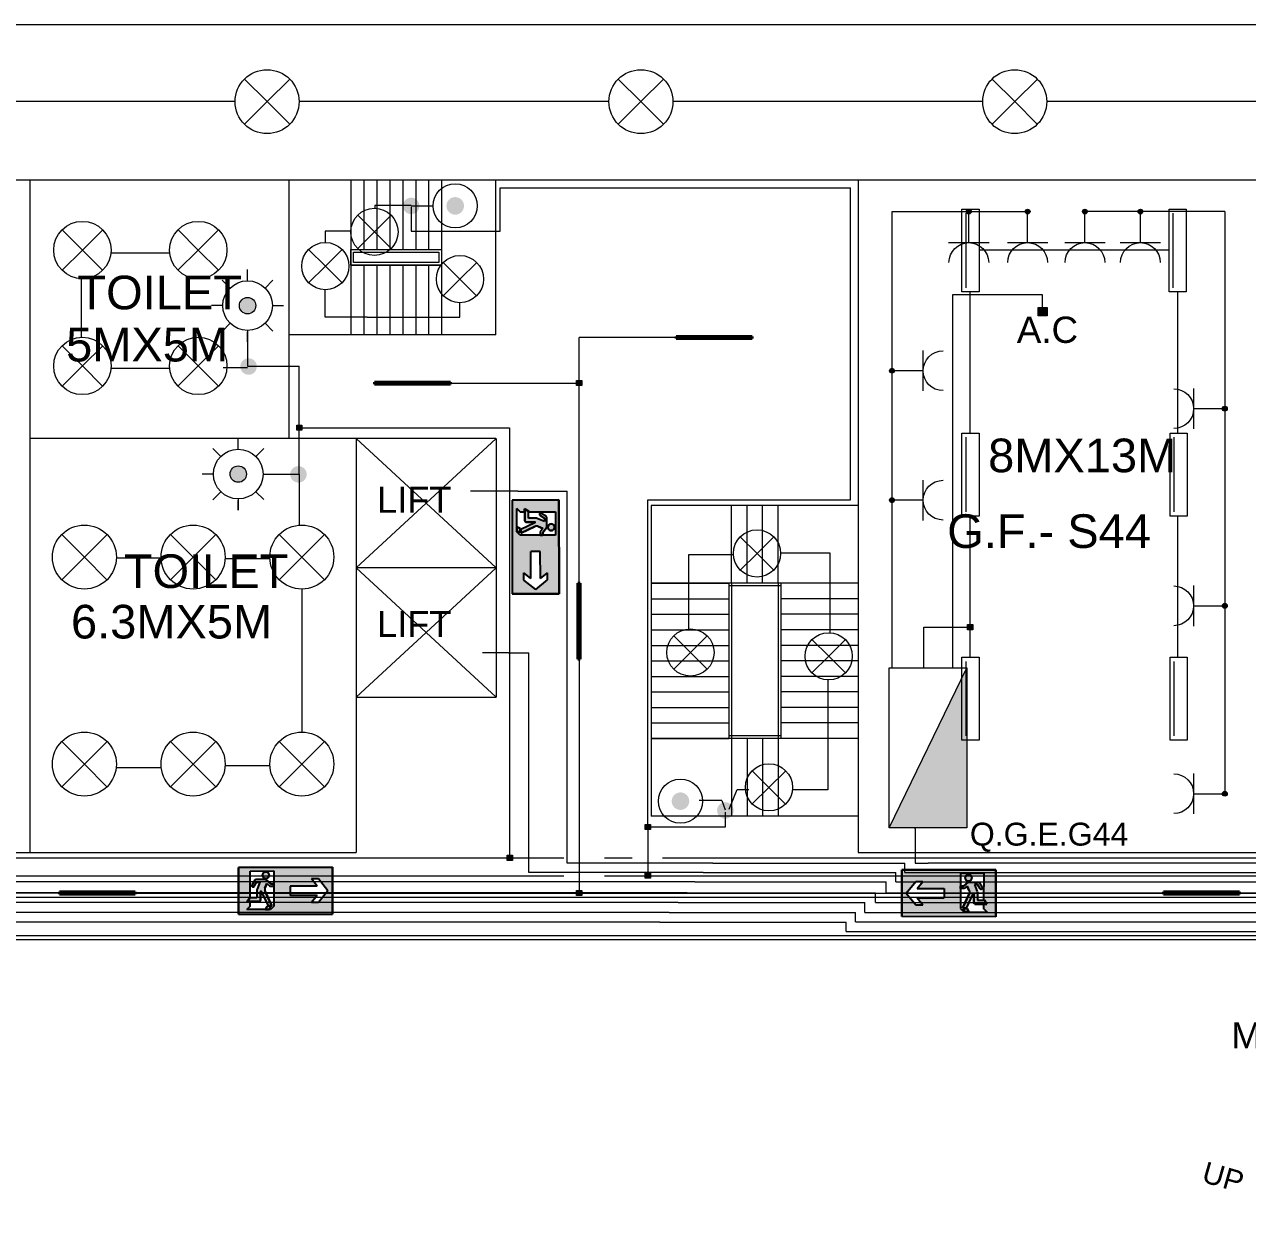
# Model space of a CAD drawing. Extents: x -17539 to 1421, y -3169 to 802964.
# Drawn here: x 148.03 to 171.65, y 388.41 to 411.37 of the extents above; entities that cross this region are included whole.
import ezdxf
from ezdxf.enums import TextEntityAlignment as Align

# ---------------------------------------------------------------- set-up
doc = ezdxf.new("R2010")
doc.units = 0
doc.header["$LTSCALE"] = 25
doc.header["$MEASUREMENT"] = 0
doc.linetypes.add('DASHED2', pattern=[0.375, 0.25, -0.125])
doc.layers.get('0').update_dxf_attribs({"lineweight": 9})
for name, color, linetype, lineweight in [('Iluminação', 10, 'Continuous', 9), ('Quadros', 50, 'Continuous', 9), ('www.cadblocksfree.com', 7, 'Continuous', 9)]:
    doc.layers.add(name, color=color, linetype=linetype, lineweight=lineweight)
doc.layers.add('Simbologia de Emergência', color=6, linetype='Continuous')
doc.layers.add('Tomadas', color=3, linetype='Continuous', lineweight=9, true_color=0x00f500)
doc.styles.add('ROMANS', font='arial.ttf')
doc.styles.get("Standard").update_dxf_attribs({"font": 'arial.ttf'})

# ---------------------------------------------------------------- blocks, each defined once
blk = doc.blocks.new('Iluminárias 1')
at = {"layer": 'Iluminação'}
blk.add_line((0.079, 0.079), (1.521, 0.079), dxfattribs=at)
blk.add_lwpolyline([(0, 0), (1.6, 0), (1.6, 0.332), (0, 0.332)], close=True, dxfattribs=at)
blk = doc.blocks.new('Ponto de Luz')
for q in [(-0.437, 0.437), (0.438, 0.436), (-0.438, -0.436), (0.437, -0.437)]:
    blk.add_line((0, 0), q)
blk.add_circle((0, 0), 0.618)
blk = doc.blocks.new('sensor movimento')
for p, q in [((-0.338, 0.34), (-0.491, 0.494)), ((0.001, 0.48), (0.001, 0.697)), ((0.338, 0.34), (0.491, 0.494)), ((-0.48, 0.001), (-0.697, 0.001)), ((-0.697, 0.001), (-0.697, 0.001)), ((0.48, 0.001), (0.697, 0.001)), ((0.697, 0.001), (0.697, 0.002)), ((-0.336, -0.342), (-0.488, -0.497)), ((0.337, -0.341), (0.491, -0.494)), ((0.001, -0.48), (0.001, -0.697)), ((0.001, -0.697), (0.001, -0.507))]:
    blk.add_line(p, q)
for radius in [0.48, 0.159]:
    blk.add_circle((0, 0), radius)
blk = doc.blocks.new('Luminária 4')
at = {"layer": 'Iluminação', "lineweight": 40}
for p, q in [((0.733, 0.043), (-0.734, 0.043)), ((-0.734, 0.043), (-0.734, 0)), ((-0.734, 0), (0.733, 0)), ((0.733, 0), (0.733, 0.043))]:
    blk.add_line(p, q, dxfattribs=at)
at = {"layer": 'Iluminação', "lineweight": 30}
blk.add_line((-0.667, 0.008), (0.679, 0.008), dxfattribs=at)
blk = doc.blocks.new('Caixa de Derivação')
at = {"layer": 'Iluminação'}
h = blk.add_hatch(color=256, dxfattribs=at)
h.dxf.hatch_style = 1
h.paths.add_polyline_path([(0.052, 0.051), (-0.048, 0.051), (-0.048, -0.049), (0.052, -0.049)])
blk.add_lwpolyline([(-0.048, 0.051), (0.052, 0.051), (0.052, -0.049), (-0.048, -0.049)], close=True, dxfattribs=at)
blk = doc.blocks.new('emergencia seta')
at = {"layer": 'Simbologia de Emergência'}
h = blk.add_hatch(color=98, dxfattribs=at)
h.paths.add_polyline_path([(1.001, 0.298), (0.094, 0.296), (-0.813, 0.294), (-0.811, -0.613), (1.003, -0.609)])
h.paths.add_polyline_path([(-0.131, -0.455), (-0.195, -0.52), (-0.649, -0.521), (-0.585, -0.456), (-0.585, -0.371), (-0.643, -0.371), (-0.595, -0.289), (-0.585, -0.289), (-0.587, 0.224), (-0.133, 0.225)], flags=16)
h.paths.add_polyline_path([(-0.372, -0.172, 0.038289), (-0.372, -0.171)], flags=0)
h.paths.add_polyline_path([(0.186, -0.248), (0.185, -0.067), (0.706, -0.066), (0.597, 0.07), (0.733, 0.07), (0.915, -0.156), (0.734, -0.383), (0.598, -0.383), (0.706, -0.247)], flags=16)
h.paths.add_polyline_path([(-0.349, 0.142, -1), (-0.221, 0.142, -1)], flags=0)
h.paths.add_polyline_path([(-0.188, -0.455), (-0.261, -0.455), (-0.291, -0.52), (-0.218, -0.52)], flags=16)
h.paths.add_polyline_path([(-0.3, -0.17, -0.215507), (-0.301, -0.11), (-0.263, -0.02), (-0.204, -0.069), (-0.132, -0.069), (-0.132, -0.021), (-0.187, -0.021), (-0.277, 0.054, 0.148058), (-0.294, 0.059), (-0.473, 0.059, 0.263654), (-0.498, 0.044), (-0.553, -0.048, 1), (-0.512, -0.072), (-0.462, 0.011), (-0.399, 0.011), (-0.454, -0.127, 0.095479), (-0.459, -0.154), (-0.459, -0.293), (-0.592, -0.294), (-0.635, -0.366), (-0.409, -0.366, 0.414214), (-0.386, -0.343), (-0.387, -0.173, -0.740976), (-0.372, -0.172), (-0.241, -0.446), (-0.169, -0.446)], flags=0)
for p, q in [((-0.813, 0.294), (1.001, 0.298)), ((-0.811, -0.613), (-0.813, 0.294)), ((1.001, 0.298), (1.003, -0.609)), ((1.001, 0.298), (1.001, 0.298)), ((1.001, 0.298), (1.003, -0.609)), ((1.001, 0.298), (1.001, 0.298))]:
    blk.add_line(p, q, dxfattribs=at)
at = {"layer": 'Simbologia de Emergência', "color": 7, "linetype": 'ByBlock', "lineweight": -2, "true_color": 0xffffff}
for p, q in [((1.001, 0.298), (-0.813, 0.294)), ((-0.813, 0.294), (-0.811, -0.613)), ((1.003, -0.609), (1.001, 0.298)), ((1.003, -0.609), (1.001, 0.298)), ((-0.587, 0.224), (-0.133, 0.225)), ((-0.587, 0.224), (-0.133, 0.225)), ((-0.587, 0.224), (-0.133, 0.225)), ((-0.585, -0.289), (-0.587, 0.224)), ((-0.585, -0.289), (-0.587, 0.224)), ((-0.585, -0.289), (-0.587, 0.224)), ((-0.498, 0.044), (-0.553, -0.048)), ((-0.498, 0.044), (-0.553, -0.048)), ((-0.498, 0.044), (-0.553, -0.048)), ((-0.512, -0.072), (-0.462, 0.011)), ((-0.512, -0.072), (-0.462, 0.011)), ((-0.512, -0.072), (-0.462, 0.011)), ((-0.294, 0.059), (-0.473, 0.059)), ((-0.294, 0.059), (-0.473, 0.059)), ((-0.294, 0.059), (-0.473, 0.059)), ((-0.462, 0.011), (-0.399, 0.011)), ((-0.462, 0.011), (-0.399, 0.011)), ((-0.462, 0.011), (-0.399, 0.011)), ((-0.399, 0.011), (-0.454, -0.127)), ((-0.399, 0.011), (-0.454, -0.127)), ((-0.399, 0.011), (-0.454, -0.127)), ((-0.349, 0.142), (-0.349, 0.142)), ((-0.277, 0.054), (-0.187, -0.021)), ((-0.277, 0.054), (-0.187, -0.021)), ((-0.187, -0.021), (-0.277, 0.054)), ((-0.133, 0.225), (-0.131, -0.455)), ((0.706, -0.066), (0.597, 0.07)), ((0.733, 0.07), (0.597, 0.07)), ((0.915, -0.156), (0.733, 0.07)), ((-0.459, -0.154), (-0.459, -0.293)), ((-0.459, -0.154), (-0.459, -0.293)), ((-0.459, -0.154), (-0.459, -0.293)), ((-0.387, -0.173), (-0.386, -0.343)), ((-0.387, -0.173), (-0.386, -0.343)), ((-0.386, -0.343), (-0.387, -0.173)), ((-0.372, -0.171), (-0.372, -0.172)), ((-0.372, -0.172), (-0.241, -0.446)), ((-0.372, -0.172), (-0.241, -0.446)), ((-0.372, -0.172), (-0.372, -0.172)), ((-0.372, -0.172), (-0.241, -0.446)), ((-0.263, -0.02), (-0.301, -0.11)), ((-0.263, -0.02), (-0.301, -0.11)), ((-0.301, -0.11), (-0.263, -0.02)), ((-0.3, -0.17), (-0.169, -0.446)), ((-0.3, -0.17), (-0.169, -0.446)), ((-0.169, -0.446), (-0.3, -0.17)), ((-0.263, -0.02), (-0.204, -0.069)), ((-0.263, -0.02), (-0.204, -0.069)), ((-0.263, -0.02), (-0.204, -0.069)), ((-0.263, -0.02), (-0.263, -0.02)), ((-0.204, -0.069), (-0.132, -0.069)), ((-0.204, -0.069), (-0.132, -0.069)), ((-0.204, -0.069), (-0.132, -0.069)), ((-0.187, -0.021), (-0.132, -0.021)), ((-0.187, -0.021), (-0.132, -0.021)), ((-0.132, -0.021), (-0.187, -0.021)), ((-0.132, -0.069), (-0.132, -0.021)), ((0.706, -0.066), (0.185, -0.067)), ((0.185, -0.067), (0.186, -0.248)), ((0.915, -0.156), (0.734, -0.383)), ((-0.585, -0.456), (-0.649, -0.521)), ((-0.585, -0.456), (-0.649, -0.521)), ((-0.649, -0.521), (-0.585, -0.456)), ((-0.595, -0.289), (-0.643, -0.371)), ((-0.595, -0.289), (-0.643, -0.371)), ((-0.643, -0.371), (-0.595, -0.289)), ((-0.585, -0.371), (-0.643, -0.371)), ((-0.585, -0.371), (-0.643, -0.371)), ((-0.585, -0.371), (-0.643, -0.371)), ((-0.592, -0.294), (-0.635, -0.366)), ((-0.592, -0.294), (-0.635, -0.366)), ((-0.592, -0.294), (-0.635, -0.366)), ((-0.409, -0.366), (-0.635, -0.366)), ((-0.409, -0.366), (-0.635, -0.366)), ((-0.635, -0.366), (-0.409, -0.366)), ((-0.585, -0.289), (-0.595, -0.289)), ((-0.585, -0.289), (-0.595, -0.289)), ((-0.595, -0.289), (-0.585, -0.289)), ((-0.459, -0.293), (-0.592, -0.294)), ((-0.459, -0.293), (-0.592, -0.294)), ((-0.459, -0.293), (-0.592, -0.294)), ((-0.585, -0.456), (-0.585, -0.371)), ((-0.585, -0.456), (-0.585, -0.371)), ((-0.585, -0.456), (-0.585, -0.371)), ((-0.291, -0.52), (-0.261, -0.455)), ((-0.291, -0.52), (-0.261, -0.455)), ((-0.261, -0.455), (-0.291, -0.52)), ((-0.188, -0.455), (-0.261, -0.455)), ((-0.188, -0.455), (-0.261, -0.455)), ((-0.188, -0.455), (-0.261, -0.455)), ((-0.169, -0.446), (-0.241, -0.446)), ((-0.169, -0.446), (-0.241, -0.446)), ((-0.241, -0.446), (-0.169, -0.446)), ((-0.218, -0.52), (-0.188, -0.455)), ((-0.218, -0.52), (-0.188, -0.455)), ((-0.218, -0.52), (-0.188, -0.455)), ((-0.131, -0.455), (-0.195, -0.52)), ((-0.131, -0.455), (-0.195, -0.52)), ((-0.131, -0.455), (-0.195, -0.52)), ((-0.188, -0.455), (-0.188, -0.455)), ((-0.131, -0.455), (-0.131, -0.455)), ((0.706, -0.247), (0.186, -0.248)), ((0.706, -0.247), (0.598, -0.383)), ((0.734, -0.383), (0.598, -0.383)), ((-0.811, -0.613), (1.003, -0.609)), ((-0.195, -0.52), (-0.649, -0.521)), ((-0.291, -0.52), (-0.218, -0.52))]:
    blk.add_line(p, q, dxfattribs=at)
blk.add_circle((-0.285, 0.142), 0.0645, dxfattribs=at)
blk.add_circle((-0.285, 0.142), 0.0645, dxfattribs=at)
for centre, radius, start, end in [((-0.473, 0.029), 0.0296, 90.1318, 149.2124), ((-0.473, 0.029), 0.0296, 90.1318, 149.2123), ((-0.473, 0.029), 0.0296, 90.1318, 149.2123), ((-0.285, 0.142), 0.0645, 0.1318, 180.1318), ((-0.285, 0.142), 0.0645, 180.1318, 0.1318), ((-0.294, 0.03), 0.0296, 56.444, 90.1318), ((-0.294, 0.03), 0.0296, 56.4442, 90.1318), ((-0.294, 0.03), 0.0296, 56.4442, 90.1318), ((-0.532, -0.06), 0.024, 149.2124, 329.2124), ((-0.532, -0.06), 0.024, 149.2123, 329.2123), ((-0.532, -0.06), 0.024, 149.2123, 329.2123), ((-0.387, -0.154), 0.0726, 158.3161, 180.1318), ((-0.387, -0.154), 0.0726, 158.3158, 180.1318), ((-0.387, -0.154), 0.0726, 158.3158, 180.1318), ((-0.379, -0.174), 0.00779, 21.0343, 167.1846), ((-0.379, -0.174), 0.00779, 21.0343, 167.1846), ((-0.379, -0.174), 0.00779, 21.0343, 167.1846), ((-0.379, -0.174), 0.00779, 21.0343, 29.8052), ((-0.234, -0.138), 0.0726, 156.7728, 205.4198), ((-0.234, -0.138), 0.0726, 156.7731, 205.4198), ((-0.234, -0.138), 0.0726, 156.7731, 205.4198), ((-0.409, -0.343), 0.0227, 270.1318, 0.1318), ((-0.409, -0.343), 0.0227, 270.1318, 0.1318), ((-0.409, -0.343), 0.0227, 270.1318, 0.1318)]:
    blk.add_arc(centre, radius, start, end, dxfattribs=at)
blk = doc.blocks.new('quadro eletrico')
h = blk.add_hatch(color=256)
h.dxf.hatch_style = 1
h.paths.add_polyline_path([(1.839, -0.788), (-1.457, 0.809), (-1.457, -0.788)])
blk.add_line((-1.457, 0.809), (1.839, -0.788))
blk.add_lwpolyline([(-1.457, 0.809), (1.839, 0.809), (1.839, -0.788), (-1.457, -0.788)], close=True)
blk = doc.blocks.new('Quadro')
at = {"xscale": 0.6593095434044552, "yscale": 0.6593095434044552, "zscale": 0.6593095434044552}
blk.add_blockref('quadro eletrico', (-0.091, 0.017), dxfattribs=at)
blk = doc.blocks.new('Tomada')
for p, q in [((0, 0.632), (0, 0)), ((0, 0), (-0.975, 0)), ((0, 0), (0, -0.632))]:
    blk.add_line(p, q)
blk.add_arc((0.622, 0), 0.622, 90, 270)

msp = doc.modelspace()

# ---------------------------------------------------------------- hatches: boundary and pattern name
at = {"layer": 'Iluminação'}
h = msp.add_hatch(color=256, dxfattribs=at)
h.dxf.hatch_style = 1
h.paths.add_polyline_path([(155.337, 407.862, 1), (155.656, 407.862, 1)])
h = msp.add_hatch(color=256, dxfattribs=at)
h.dxf.hatch_style = 1
h.paths.add_polyline_path([(156.177, 407.863, 1), (156.517, 407.863, 1)])
h = msp.add_hatch(color=256, dxfattribs=at)
h.dxf.hatch_style = 1
h.paths.add_polyline_path([(152.496, 405.935, 1), (152.177, 405.935, 1)])
h = msp.add_hatch(color=256, dxfattribs=at)
h.dxf.hatch_style = 1
h.paths.add_polyline_path([(152.196, 404.758, 1), (152.515, 404.758, 1)])
h = msp.add_hatch(color=256, dxfattribs=at)
h.dxf.hatch_style = 1
h.paths.add_polyline_path([(151.997, 402.679, 1), (152.316, 402.679, 1)])
h = msp.add_hatch(color=256, dxfattribs=at)
h.dxf.hatch_style = 1
h.paths.add_polyline_path([(153.159, 402.674, 1), (153.478, 402.674, 1)])
h = msp.add_hatch(color=256, dxfattribs=at)
h.dxf.hatch_style = 1
h.paths.add_polyline_path([(160.867, 396.358, 1), (160.528, 396.358, 1)])
h = msp.add_hatch(color=256, dxfattribs=at)
h.dxf.hatch_style = 1
h.paths.add_polyline_path([(161.724, 396.178, 1), (161.405, 396.178, 1)])
at = {"layer": 'Tomadas'}
h = msp.add_hatch(color=256, dxfattribs=at)
h.dxf.hatch_style = 1
h.paths.add_polyline_path([(166.313, 407.753, -1), (166.22, 407.753, -1)])
h = msp.add_hatch(color=256, dxfattribs=at)
h.dxf.hatch_style = 1
h.paths.add_polyline_path([(166.313, 407.753, -1), (166.22, 407.753, -1)])
h = msp.add_hatch(color=256, dxfattribs=at)
h.dxf.hatch_style = 1
h.paths.add_polyline_path([(166.313, 407.753, -1), (166.22, 407.753, -1)])
h = msp.add_hatch(color=256, dxfattribs=at)
h.dxf.hatch_style = 1
h.paths.add_polyline_path([(166.313, 407.753, -1), (166.22, 407.753, -1)])
h = msp.add_hatch(color=256, dxfattribs=at)
h.dxf.hatch_style = 1
h.paths.add_polyline_path([(167.449, 407.753, -1), (167.356, 407.753, -1)])
h = msp.add_hatch(color=256, dxfattribs=at)
h.dxf.hatch_style = 1
h.paths.add_polyline_path([(167.449, 407.753, -1), (167.356, 407.753, -1)])
h = msp.add_hatch(color=256, dxfattribs=at)
h.dxf.hatch_style = 1
h.paths.add_polyline_path([(167.449, 407.753, -1), (167.356, 407.753, -1)])
h = msp.add_hatch(color=256, dxfattribs=at)
h.dxf.hatch_style = 1
h.paths.add_polyline_path([(167.449, 407.753, -1), (167.356, 407.753, -1)])
h = msp.add_hatch(color=256, dxfattribs=at)
h.dxf.hatch_style = 1
h.paths.add_polyline_path([(168.557, 407.753, -1), (168.463, 407.753, -1)])
h = msp.add_hatch(color=256, dxfattribs=at)
h.dxf.hatch_style = 1
h.paths.add_polyline_path([(168.557, 407.753, -1), (168.463, 407.753, -1)])
h = msp.add_hatch(color=256, dxfattribs=at)
h.dxf.hatch_style = 1
h.paths.add_polyline_path([(168.557, 407.753, -1), (168.463, 407.753, -1)])
h = msp.add_hatch(color=256, dxfattribs=at)
h.dxf.hatch_style = 1
h.paths.add_polyline_path([(168.557, 407.753, -1), (168.463, 407.753, -1)])
h = msp.add_hatch(color=256, dxfattribs=at)
h.dxf.hatch_style = 1
h.paths.add_polyline_path([(169.629, 407.753, -1), (169.536, 407.753, -1)])
h = msp.add_hatch(color=256, dxfattribs=at)
h.dxf.hatch_style = 1
h.paths.add_polyline_path([(169.629, 407.753, -1), (169.536, 407.753, -1)])
h = msp.add_hatch(color=256, dxfattribs=at)
h.dxf.hatch_style = 1
h.paths.add_polyline_path([(169.629, 407.753, -1), (169.536, 407.753, -1)])
h = msp.add_hatch(color=256, dxfattribs=at)
h.dxf.hatch_style = 1
h.paths.add_polyline_path([(169.629, 407.753, -1), (169.536, 407.753, -1)])
h = msp.add_hatch(color=256, dxfattribs=at)
h.dxf.hatch_style = 1
h.paths.add_polyline_path([(167.606, 405.896), (167.606, 405.74), (167.78, 405.74), (167.78, 405.896)])
h = msp.add_hatch(color=256, dxfattribs=at)
h.dxf.hatch_style = 1
h.paths.add_polyline_path([(164.83, 404.676, -1), (164.737, 404.676, -1)])
h = msp.add_hatch(color=256, dxfattribs=at)
h.dxf.hatch_style = 1
h.paths.add_polyline_path([(164.83, 404.676, -1), (164.737, 404.676, -1)])
h = msp.add_hatch(color=256, dxfattribs=at)
h.dxf.hatch_style = 1
h.paths.add_polyline_path([(164.83, 404.676, -1), (164.737, 404.676, -1)])
h = msp.add_hatch(color=256, dxfattribs=at)
h.dxf.hatch_style = 1
h.paths.add_polyline_path([(164.83, 404.676, -1), (164.737, 404.676, -1)])
h = msp.add_hatch(color=256, dxfattribs=at)
h.dxf.hatch_style = 1
h.paths.add_polyline_path([(171.258, 403.944, -1), (171.165, 403.944, -1)])
h = msp.add_hatch(color=256, dxfattribs=at)
h.dxf.hatch_style = 1
h.paths.add_polyline_path([(171.258, 403.944, -1), (171.165, 403.944, -1)])
h = msp.add_hatch(color=256, dxfattribs=at)
h.dxf.hatch_style = 1
h.paths.add_polyline_path([(171.258, 403.944, -1), (171.165, 403.944, -1)])
h = msp.add_hatch(color=256, dxfattribs=at)
h.dxf.hatch_style = 1
h.paths.add_polyline_path([(171.258, 403.944, -1), (171.165, 403.944, -1)])
h = msp.add_hatch(color=256, dxfattribs=at)
h.dxf.hatch_style = 1
h.paths.add_polyline_path([(164.83, 402.175, -1), (164.737, 402.175, -1)])
h = msp.add_hatch(color=256, dxfattribs=at)
h.dxf.hatch_style = 1
h.paths.add_polyline_path([(164.83, 402.175, -1), (164.737, 402.175, -1)])
h = msp.add_hatch(color=256, dxfattribs=at)
h.dxf.hatch_style = 1
h.paths.add_polyline_path([(164.83, 402.175, -1), (164.737, 402.175, -1)])
h = msp.add_hatch(color=256, dxfattribs=at)
h.dxf.hatch_style = 1
h.paths.add_polyline_path([(164.83, 402.175, -1), (164.737, 402.175, -1)])
h = msp.add_hatch(color=256, dxfattribs=at)
h.dxf.hatch_style = 1
h.paths.add_polyline_path([(171.258, 400.133, -1), (171.165, 400.133, -1)])
h = msp.add_hatch(color=256, dxfattribs=at)
h.dxf.hatch_style = 1
h.paths.add_polyline_path([(171.258, 400.133, -1), (171.165, 400.133, -1)])
h = msp.add_hatch(color=256, dxfattribs=at)
h.dxf.hatch_style = 1
h.paths.add_polyline_path([(171.258, 400.133, -1), (171.165, 400.133, -1)])
h = msp.add_hatch(color=256, dxfattribs=at)
h.dxf.hatch_style = 1
h.paths.add_polyline_path([(171.258, 400.133, -1), (171.165, 400.133, -1)])
h = msp.add_hatch(color=256, dxfattribs=at)
h.dxf.hatch_style = 1
h.paths.add_polyline_path([(171.258, 396.502, -1), (171.165, 396.502, -1)])
h = msp.add_hatch(color=256, dxfattribs=at)
h.dxf.hatch_style = 1
h.paths.add_polyline_path([(171.258, 396.502, -1), (171.165, 396.502, -1)])
h = msp.add_hatch(color=256, dxfattribs=at)
h.dxf.hatch_style = 1
h.paths.add_polyline_path([(171.258, 396.502, -1), (171.165, 396.502, -1)])
h = msp.add_hatch(color=256, dxfattribs=at)
h.dxf.hatch_style = 1
h.paths.add_polyline_path([(171.258, 396.502, -1), (171.165, 396.502, -1)])

# ---------------------------------------------------------------- linework, layer by layer
at = {"layer": 'Iluminação'}
for p, q in [((152.095, 409.877), (146.111, 409.877)), ((159.315, 409.877), (153.331, 409.877)), ((166.535, 409.877), (160.551, 409.877)), ((173.755, 409.877), (167.771, 409.877)), ((157.214, 407.374), (157.214, 408.214)), ((157.214, 408.214), (163.981, 408.214)), ((163.981, 402.179), (163.981, 408.214)), ((155.494, 407.87), (154.792, 407.87)), ((154.792, 407.87), (154.792, 407.817)), ((155.495, 407.846), (155.495, 407.374)), ((155.921, 407.86), (155.504, 407.86)), ((154.33, 407.371), (153.833, 407.371)), ((153.833, 407.371), (153.833, 407.155)), ((155.495, 407.374), (157.214, 407.374)), ((149.696, 406.954), (150.833, 406.954)), ((166.466, 407.012), (170.134, 407.012)), ((149.122, 406.456), (149.122, 405.322)), ((153.834, 405.713), (153.834, 406.243)), ((166.29, 403.469), (166.29, 406.199)), ((170.297, 406.199), (170.297, 403.469)), ((156.433, 405.713), (156.433, 405.992)), ((154.646, 405.713), (153.834, 405.713)), ((154.646, 405.713), (156.433, 405.713)), ((152.337, 405.238), (152.337, 404.765)), ((158.738, 400.568), (158.738, 405.32)), ((160.616, 405.32), (158.738, 405.32)), ((149.696, 404.724), (150.833, 404.724)), ((151.866, 404.74), (152.333, 404.74)), ((152.337, 404.765), (153.331, 404.765)), ((153.333, 403.575), (153.333, 404.765)), ((156.257, 404.438), (158.738, 404.438)), ((153.333, 402.68), (153.333, 403.575)), ((153.333, 403.575), (157.398, 403.575)), ((157.398, 403.575), (157.398, 395.261)), ((152.853, 402.68), (153.333, 402.68)), ((153.333, 402.68), (153.333, 401.691)), ((160.064, 395.858), (160.064, 402.179)), ((160.064, 402.179), (163.981, 402.179)), ((166.29, 399.139), (166.29, 401.869)), ((170.297, 401.869), (170.297, 399.139)), ((163.59, 401.152), (162.632, 401.152)), ((163.59, 399.613), (163.59, 401.152)), ((149.799, 401.059), (150.666, 401.059)), ((151.901, 401.046), (152.766, 401.046)), ((160.852, 401.119), (160.852, 399.685)), ((161.722, 401.119), (160.852, 401.119)), ((153.385, 400.457), (153.385, 397.693)), ((165.398, 398.937), (165.398, 399.721)), ((165.398, 399.721), (166.29, 399.721)), ((158.738, 399.101), (158.738, 394.582)), ((163.545, 398.703), (163.545, 396.579)), ((149.798, 397.006), (150.669, 397.006)), ((152.766, 397.044), (151.901, 397.044)), ((161.638, 396.203), (161.794, 396.584)), ((161.794, 396.584), (162.019, 396.584)), ((163.545, 396.579), (162.86, 396.579)), ((161.498, 396.374), (161.059, 396.374)), ((161.498, 396.374), (161.56, 396.188)), ((161.561, 396.148), (161.561, 395.858)), ((161.561, 395.858), (160.064, 395.858)), ((160.064, 395.858), (160.064, 394.916)), ((138.323, 395.261), (157.398, 395.261)), ((157.398, 395.261), (158.444, 395.261)), ((159.23, 395.261), (159.764, 395.261)), ((160.35, 395.261), (204.571, 395.261)), ((138.016, 394.916), (158.444, 394.916)), ((159.23, 394.916), (204.571, 394.916)), ((148.701, 394.582), (138.142, 394.582)), ((150.168, 394.582), (170.031, 394.582)), ((171.498, 394.582), (191.361, 394.582))]:
    msp.add_line(p, q, dxfattribs=at)
for centre in [(156.347, 407.863), (160.697, 396.358)]:
    msp.add_circle(centre, 0.426, dxfattribs=at)
at = {"layer": 'Quadros'}
for p, q in [((157.554, 402.347), (156.645, 402.347)), ((157.554, 402.347), (158.51, 402.347)), ((158.51, 395.16), (158.51, 402.347)), ((157.374, 399.222), (156.872, 399.222)), ((157.374, 399.222), (157.771, 399.222)), ((157.771, 394.982), (157.771, 399.222)), ((165.228, 395.824), (165.228, 395.845)), ((165.228, 395.824), (165.228, 395.161)), ((161.321, 395.16), (158.51, 395.16)), ((161.321, 395.16), (165.034, 395.16)), ((165.034, 394.98), (165.034, 395.16)), ((165.228, 395.161), (165.484, 395.161)), ((173.292, 395.16), (165.484, 395.161)), ((160.974, 394.799), (147.047, 394.799)), ((161.138, 394.982), (157.771, 394.982)), ((160.974, 394.799), (164.672, 394.799)), ((161.138, 394.982), (164.855, 394.982)), ((164.672, 394.589), (164.672, 394.799)), ((164.855, 394.801), (164.855, 394.982)), ((164.855, 394.801), (173.232, 394.801)), ((165.034, 394.98), (173.415, 394.98)), ((160.825, 394.585), (146.858, 394.585)), ((160.825, 394.585), (164.466, 394.585)), ((164.466, 394.4), (164.466, 394.585)), ((164.672, 394.589), (173.073, 394.589)), ((160.656, 394.398), (146.667, 394.398)), ((160.656, 394.398), (164.258, 394.4)), ((164.258, 394.206), (164.258, 394.398)), ((164.466, 394.4), (172.907, 394.4)), ((160.481, 394.206), (146.468, 394.206)), ((160.481, 394.206), (164.077, 394.206)), ((164.077, 394.025), (164.077, 394.206)), ((164.258, 394.206), (172.718, 394.206)), ((160.297, 394.02), (146.284, 394.02)), ((160.297, 394.02), (163.898, 394.02)), ((163.898, 393.839), (163.898, 394.02)), ((163.898, 393.839), (172.34, 393.839)), ((164.077, 394.025), (172.524, 394.025))]:
    msp.add_line(p, q, dxfattribs=at)
at = {"layer": 'Tomadas'}
for p, q in [((164.784, 398.938), (164.784, 407.753)), ((164.784, 407.753), (167.402, 407.753)), ((164.784, 398.938), (164.784, 407.753)), ((164.784, 407.753), (167.402, 407.753)), ((164.784, 398.938), (164.784, 407.753)), ((164.784, 407.753), (167.402, 407.753)), ((164.784, 398.938), (164.784, 407.753)), ((164.784, 407.753), (167.402, 407.753)), ((171.212, 407.753), (168.503, 407.753)), ((171.212, 407.753), (171.212, 396.502)), ((171.212, 407.753), (171.212, 396.502)), ((171.212, 407.753), (171.212, 396.502)), ((171.212, 407.753), (171.212, 396.502)), ((165.956, 398.932), (165.956, 406.149)), ((165.956, 406.149), (167.684, 406.149)), ((167.684, 406.149), (167.684, 405.808)), ((157.554, 402.347), (156.645, 402.347)), ((157.554, 402.347), (158.51, 402.347)), ((158.51, 395.16), (158.51, 402.347)), ((157.374, 399.222), (156.872, 399.222)), ((157.374, 399.222), (157.771, 399.222)), ((157.771, 394.982), (157.771, 399.222)), ((161.321, 395.16), (158.51, 395.16)), ((161.321, 395.16), (165.034, 395.16)), ((165.034, 394.98), (165.034, 395.16)), ((161.138, 394.982), (157.771, 394.982)), ((161.138, 394.982), (164.855, 394.982)), ((164.855, 394.801), (164.855, 394.982)), ((164.855, 394.801), (173.232, 394.801)), ((165.034, 394.98), (173.415, 394.98)), ((138.444, 394.504), (206.521, 394.504)), ((137.458, 393.76), (205.776, 393.76))]:
    msp.add_line(p, q, dxfattribs=at)
msp.add_lwpolyline([(167.606, 405.896), (167.78, 405.896), (167.78, 405.74), (167.606, 405.74)], close=True, dxfattribs=at)
for centre in [(166.267, 407.753), (166.267, 407.753), (166.267, 407.753), (166.267, 407.753), (167.403, 407.753), (167.403, 407.753), (167.403, 407.753), (167.403, 407.753), (168.51, 407.753), (168.51, 407.753), (168.51, 407.753), (168.51, 407.753), (169.582, 407.753), (169.582, 407.753), (169.582, 407.753), (169.582, 407.753), (164.784, 404.676), (164.784, 404.676), (164.784, 404.676), (164.784, 404.676), (171.212, 403.944), (171.212, 403.944), (171.212, 403.944), (171.212, 403.944), (164.784, 402.175), (164.784, 402.175), (164.784, 402.175), (164.784, 402.175), (171.212, 400.133), (171.212, 400.133), (171.212, 400.133), (171.212, 400.133), (171.212, 396.502), (171.212, 396.502), (171.212, 396.502), (171.212, 396.502)]:
    msp.add_circle(centre, 0.0466, dxfattribs=at)
at = {"layer": 'www.cadblocksfree.com'}
for p, q in [((50.133, 411.369), (237.133, 411.369)), ((53.133, 408.369), (228.133, 408.369)), ((148.133, 408.369), (148.133, 395.369)), ((153.133, 408.369), (153.133, 403.369)), ((157.133, 406.83), (157.133, 408.369)), ((164.133, 408.369), (164.133, 399.369)), ((164.133, 408.369), (164.133, 399.369)), ((157.133, 405.369), (157.133, 406.83)), ((157.133, 405.369), (153.133, 405.369)), ((157.133, 403.369), (148.133, 403.369)), ((157.135, 400.869), (154.435, 403.369)), ((154.435, 400.869), (157.135, 403.369)), ((154.435, 403.369), (154.435, 398.369)), ((157.135, 403.369), (157.135, 398.369)), ((164.133, 402.069), (160.133, 402.069)), ((160.133, 402.069), (160.133, 396.069)), ((157.135, 398.369), (154.435, 400.869)), ((154.435, 398.369), (157.135, 400.869)), ((157.135, 400.869), (154.435, 400.869)), ((164.133, 399.369), (164.133, 395.369)), ((154.435, 398.369), (157.135, 398.369)), ((154.435, 398.369), (154.435, 395.369)), ((164.133, 396.069), (160.133, 396.069)), ((164.133, 396.069), (160.248, 396.069)), ((139.374, 395.369), (154.435, 395.369)), ((164.133, 395.369), (204.133, 395.369))]:
    msp.add_line(p, q, dxfattribs=at)
at = {"layer": 'www.cadblocksfree.com', "color": 4}
for p, q in [((154.333, 408.369), (154.333, 405.369)), ((154.583, 408.369), (154.583, 407.019)), ((154.833, 408.369), (154.833, 407.019)), ((155.083, 408.369), (155.083, 407.019)), ((155.333, 408.369), (155.333, 407.019)), ((155.583, 408.369), (155.583, 407.019)), ((155.833, 408.369), (155.833, 407.019)), ((156.083, 408.369), (156.083, 405.369)), ((154.333, 407.019), (156.083, 407.019)), ((154.333, 406.719), (156.083, 406.719)), ((154.583, 406.719), (154.583, 405.369)), ((154.833, 406.719), (154.833, 405.369)), ((155.083, 406.719), (155.083, 405.369)), ((155.333, 406.719), (155.333, 405.369)), ((155.583, 406.719), (155.583, 405.369)), ((155.833, 406.719), (155.833, 405.369)), ((161.683, 400.569), (161.683, 402.069)), ((161.983, 400.569), (161.983, 402.069)), ((162.283, 400.569), (162.283, 402.069)), ((162.583, 400.569), (162.583, 402.069)), ((160.133, 400.569), (161.633, 400.569)), ((161.633, 400.569), (160.133, 400.569)), ((162.633, 400.569), (161.633, 400.569)), ((161.633, 400.569), (161.633, 397.569)), ((162.633, 400.519), (161.633, 400.519)), ((161.683, 400.569), (161.683, 397.569)), ((162.583, 400.569), (162.583, 397.569)), ((162.633, 400.569), (162.633, 397.569)), ((164.133, 400.569), (162.633, 400.569)), ((160.133, 400.269), (161.633, 400.269)), ((164.133, 400.269), (162.633, 400.269)), ((160.133, 399.969), (161.633, 399.969)), ((164.133, 399.969), (162.633, 399.969)), ((160.133, 399.669), (161.633, 399.669)), ((164.133, 399.669), (162.633, 399.669)), ((160.133, 399.369), (161.633, 399.369)), ((164.133, 399.369), (162.633, 399.369)), ((160.133, 399.069), (161.633, 399.069)), ((164.133, 399.069), (162.633, 399.069)), ((160.133, 398.769), (161.633, 398.769)), ((164.133, 398.769), (162.633, 398.769)), ((160.133, 398.469), (161.633, 398.469)), ((164.133, 398.469), (162.633, 398.469)), ((160.133, 398.169), (161.633, 398.169)), ((164.133, 398.169), (162.633, 398.169)), ((160.133, 397.869), (161.633, 397.869)), ((164.133, 397.869), (162.633, 397.869)), ((162.633, 397.619), (161.633, 397.619)), ((160.133, 397.569), (161.633, 397.569)), ((160.133, 397.569), (161.633, 397.569)), ((161.633, 397.569), (160.133, 397.569)), ((162.633, 397.569), (161.633, 397.569)), ((161.683, 397.569), (161.683, 396.069)), ((161.983, 397.569), (161.983, 396.069)), ((162.283, 397.569), (162.283, 396.069)), ((162.583, 397.569), (162.583, 396.069)), ((164.133, 397.569), (162.633, 397.569)), ((164.133, 397.569), (162.633, 397.569))]:
    msp.add_line(p, q, dxfattribs=at)
at = {"layer": 'www.cadblocksfree.com', "linetype": 'DASHED2', "ltscale": 10}
msp.add_line((141.133, 393.686), (177.83, 393.686), dxfattribs=at)
at = {"layer": 'www.cadblocksfree.com'}
msp.add_lwpolyline([(237.133, 364.369), (97.133, 364.369), (97.133, 267.369), (50.133, 267.369), (50.133, 411.369), (237.133, 411.369)], close=True, dxfattribs=at)
at = {"layer": 'www.cadblocksfree.com', "color": 4}
for points in [[(154.333, 407.019), (156.083, 407.019), (156.083, 406.719), (154.333, 406.719)], [(154.383, 406.969), (156.033, 406.969), (156.033, 406.769), (154.383, 406.769)]]:
    msp.add_lwpolyline(points, close=True, dxfattribs=at)

# ---------------------------------------------------------------- block references
at = {"layer": 'Iluminação'}
for name, p in [('Ponto de Luz', (152.713, 409.877)), ('Ponto de Luz', (159.933, 409.877)), ('Ponto de Luz', (167.153, 409.877)), ('sensor movimento', (152.336, 405.935)), ('Luminária 4', (161.35, 405.298)), ('Luminária 4', (155.524, 404.416)), ('Caixa de Derivação', (158.738, 404.438)), ('Caixa de Derivação', (153.333, 403.575)), ('sensor movimento', (152.156, 402.679)), ('Caixa de Derivação', (166.29, 399.721)), ('Caixa de Derivação', (160.064, 395.858)), ('Caixa de Derivação', (157.398, 395.261)), ('Caixa de Derivação', (160.064, 394.916)), ('Luminária 4', (149.434, 394.561)), ('Caixa de Derivação', (158.738, 394.582)), ('Luminária 4', (170.764, 394.561))]:
    msp.add_blockref(name, p, dxfattribs=at)
at = {"layer": 'Iluminação', "xscale": 0.7374665747829442, "yscale": 0.7374665747829442, "zscale": 0.7374665747829442, "rotation": 180}
for p in [(154.786, 407.361), (153.838, 406.699), (156.438, 406.448)]:
    msp.add_blockref('Ponto de Luz', p, dxfattribs=at)
at = {"layer": 'Iluminação', "xscale": -1, "rotation": 270}
for p in [(166.134, 406.199), (170.134, 406.199), (166.134, 401.869), (170.154, 401.869), (166.134, 397.539), (170.154, 397.539)]:
    msp.add_blockref('Iluminárias 1', p, dxfattribs=at)
at = {"layer": 'Iluminação'}
for p, xscale, yscale, zscale in [((149.145, 407.009), 0.8958753380769016, 0.8958753380769016, 0.8958753380769016), ((151.384, 407.009), 0.8958753380769016, 0.8958753380769016, 0.8958753380769016), ((149.145, 404.769), 0.8958753380769016, 0.8958753380769016, 0.8958753380769016), ((151.384, 404.769), 0.8958753380769016, 0.8958753380769016, 0.8958753380769016), ((162.176, 401.146), 0.7374665747829442, 0.7374665747829442, 0.7374665747829442), ((160.89, 399.231), 0.7374665747829442, 0.7374665747829442, 0.7374665747829442), ((163.56, 399.158), 0.7374665747829442, 0.7374665747829442, 0.7374665747829442), ((162.407, 396.625), 0.7374665747829442, 0.7374665747829442, 0.7374665747829442)]:
    msp.add_blockref('Ponto de Luz', p, dxfattribs=dict(at, xscale=xscale, yscale=yscale, zscale=zscale))
for name, p, rotation in [('Ponto de Luz', (149.184, 401.075), 270), ('Ponto de Luz', (151.284, 401.075), 270), ('Ponto de Luz', (153.384, 401.075), 270), ('Luminária 4', (158.759, 399.835), 90), ('Ponto de Luz', (149.184, 397.075), 270), ('Ponto de Luz', (151.284, 397.075), 270), ('Ponto de Luz', (153.384, 397.075), 270), ('Ponto de Luz', (153.384, 397.075), 270)]:
    msp.add_blockref(name, p, dxfattribs=dict(at, rotation=rotation))
at = {"layer": 'Quadros', "xscale": 1.422900023054062, "yscale": 1.422900023054062, "zscale": 1.422900023054062, "rotation": 89.99999999999996}
msp.add_blockref('Quadro', (165.514, 397.341), dxfattribs=at)
at = {"layer": 'Simbologia de Emergência', "rotation": 270}
msp.add_blockref('emergencia seta', (158.057, 401.366), dxfattribs=at)
at = {"layer": 'Simbologia de Emergência'}
msp.add_blockref('emergencia seta', (152.973, 394.784), dxfattribs=at)
at = {"layer": 'Simbologia de Emergência', "xscale": -1}
msp.add_blockref('emergencia seta', (165.975, 394.736), dxfattribs=at)
at = {"layer": 'Tomadas', "xscale": -0.6170314054757464, "yscale": 0.6170314054757464, "zscale": 0.6170314054757464}
for p, rotation in [((166.267, 407.152), 90), ((166.267, 407.152), 90), ((166.267, 407.152), 90), ((166.267, 407.152), 90), ((167.403, 407.152), 90), ((167.403, 407.152), 90), ((167.403, 407.152), 90), ((167.403, 407.152), 90), ((168.51, 407.152), 90), ((168.51, 407.152), 90), ((168.51, 407.152), 90), ((168.51, 407.152), 90), ((169.582, 407.152), 90), ((169.582, 407.152), 90), ((169.582, 407.152), 90), ((169.582, 407.152), 90), ((165.385, 404.676), 180), ((165.385, 404.676), 180), ((165.385, 404.676), 180), ((165.385, 404.676), 180), ((165.385, 402.175), 180), ((165.385, 402.175), 180), ((165.385, 402.175), 180), ((165.385, 402.175), 180)]:
    msp.add_blockref('Tomada', p, dxfattribs=dict(at, rotation=rotation))
for p in [(170.61, 403.944), (170.61, 403.944), (170.61, 403.944), (170.61, 403.944), (170.61, 400.133), (170.61, 400.133), (170.61, 400.133), (170.61, 400.133), (170.61, 396.502), (170.61, 396.502), (170.61, 396.502), (170.61, 396.502)]:
    msp.add_blockref('Tomada', p, dxfattribs=at)

# ---------------------------------------------------------------- texts
at = {"layer": 'Quadros', "attachment_point": 1}
for s, width, gutter_width, heights, insert, char_height in [('Q.G.E.G44', 3.46617, 2.214, [0.485], (166.287, 395.942), 0.4429), ('\\pxt0;Motor 7', 2.40004, 2.522, [0.433], (171.335, 392.084), 0.50448)]:
    msp.add_mtext_dynamic_manual_height_columns(s, width=width, gutter_width=gutter_width, heights=heights, dxfattribs=dict(at, insert=insert, char_height=char_height))
at = {"layer": 'Tomadas', "insert": (167.194, 405.723), "char_height": 0.5082, "width": 1.05584, "attachment_point": 1}
msp.add_mtext('A.C', dxfattribs=at)
at = {"layer": 'Tomadas', "insert": (171.335, 392.084), "char_height": 0.50448, "attachment_point": 1}
msp.add_mtext_dynamic_manual_height_columns('\\pxt0;Motor 7', width=2.40004, gutter_width=2.522, heights=[0.433], dxfattribs=at)
at = {"layer": 'www.cadblocksfree.com', "style": 'ROMANS'}
for s, p in [('TOILET', (149.049, 406.514)), ('TOILET', (149.049, 406.514)), ('5MX5M', (148.831, 405.506)), ('5MX5M', (148.831, 405.506)), ('8MX13M', (166.64, 403.365)), ('G.F.- S44', (165.849, 401.902)), ('TOILET', (149.946, 401.128)), ('TOILET', (149.946, 401.128)), ('6.3MX5M', (148.925, 400.152)), ('6.3MX5M', (148.925, 400.152))]:
    msp.add_text(s, height=0.65, dxfattribs=at).set_placement(p, align=Align.TOP_LEFT)
msp.add_text('UP', height=0.4095, rotation=343.9365, dxfattribs=at).set_placement((170.856, 389.4), align=Align.TOP_LEFT)
at = {"layer": 'www.cadblocksfree.com', "char_height": 0.5, "width": 3710.85011, "attachment_point": 1, "style": 'ROMANS'}
for insert in [(154.837, 402.433), (154.837, 400.031)]:
    msp.add_mtext('LIFT', dxfattribs=dict(at, insert=insert))

doc.saveas('drawing.dxf')
